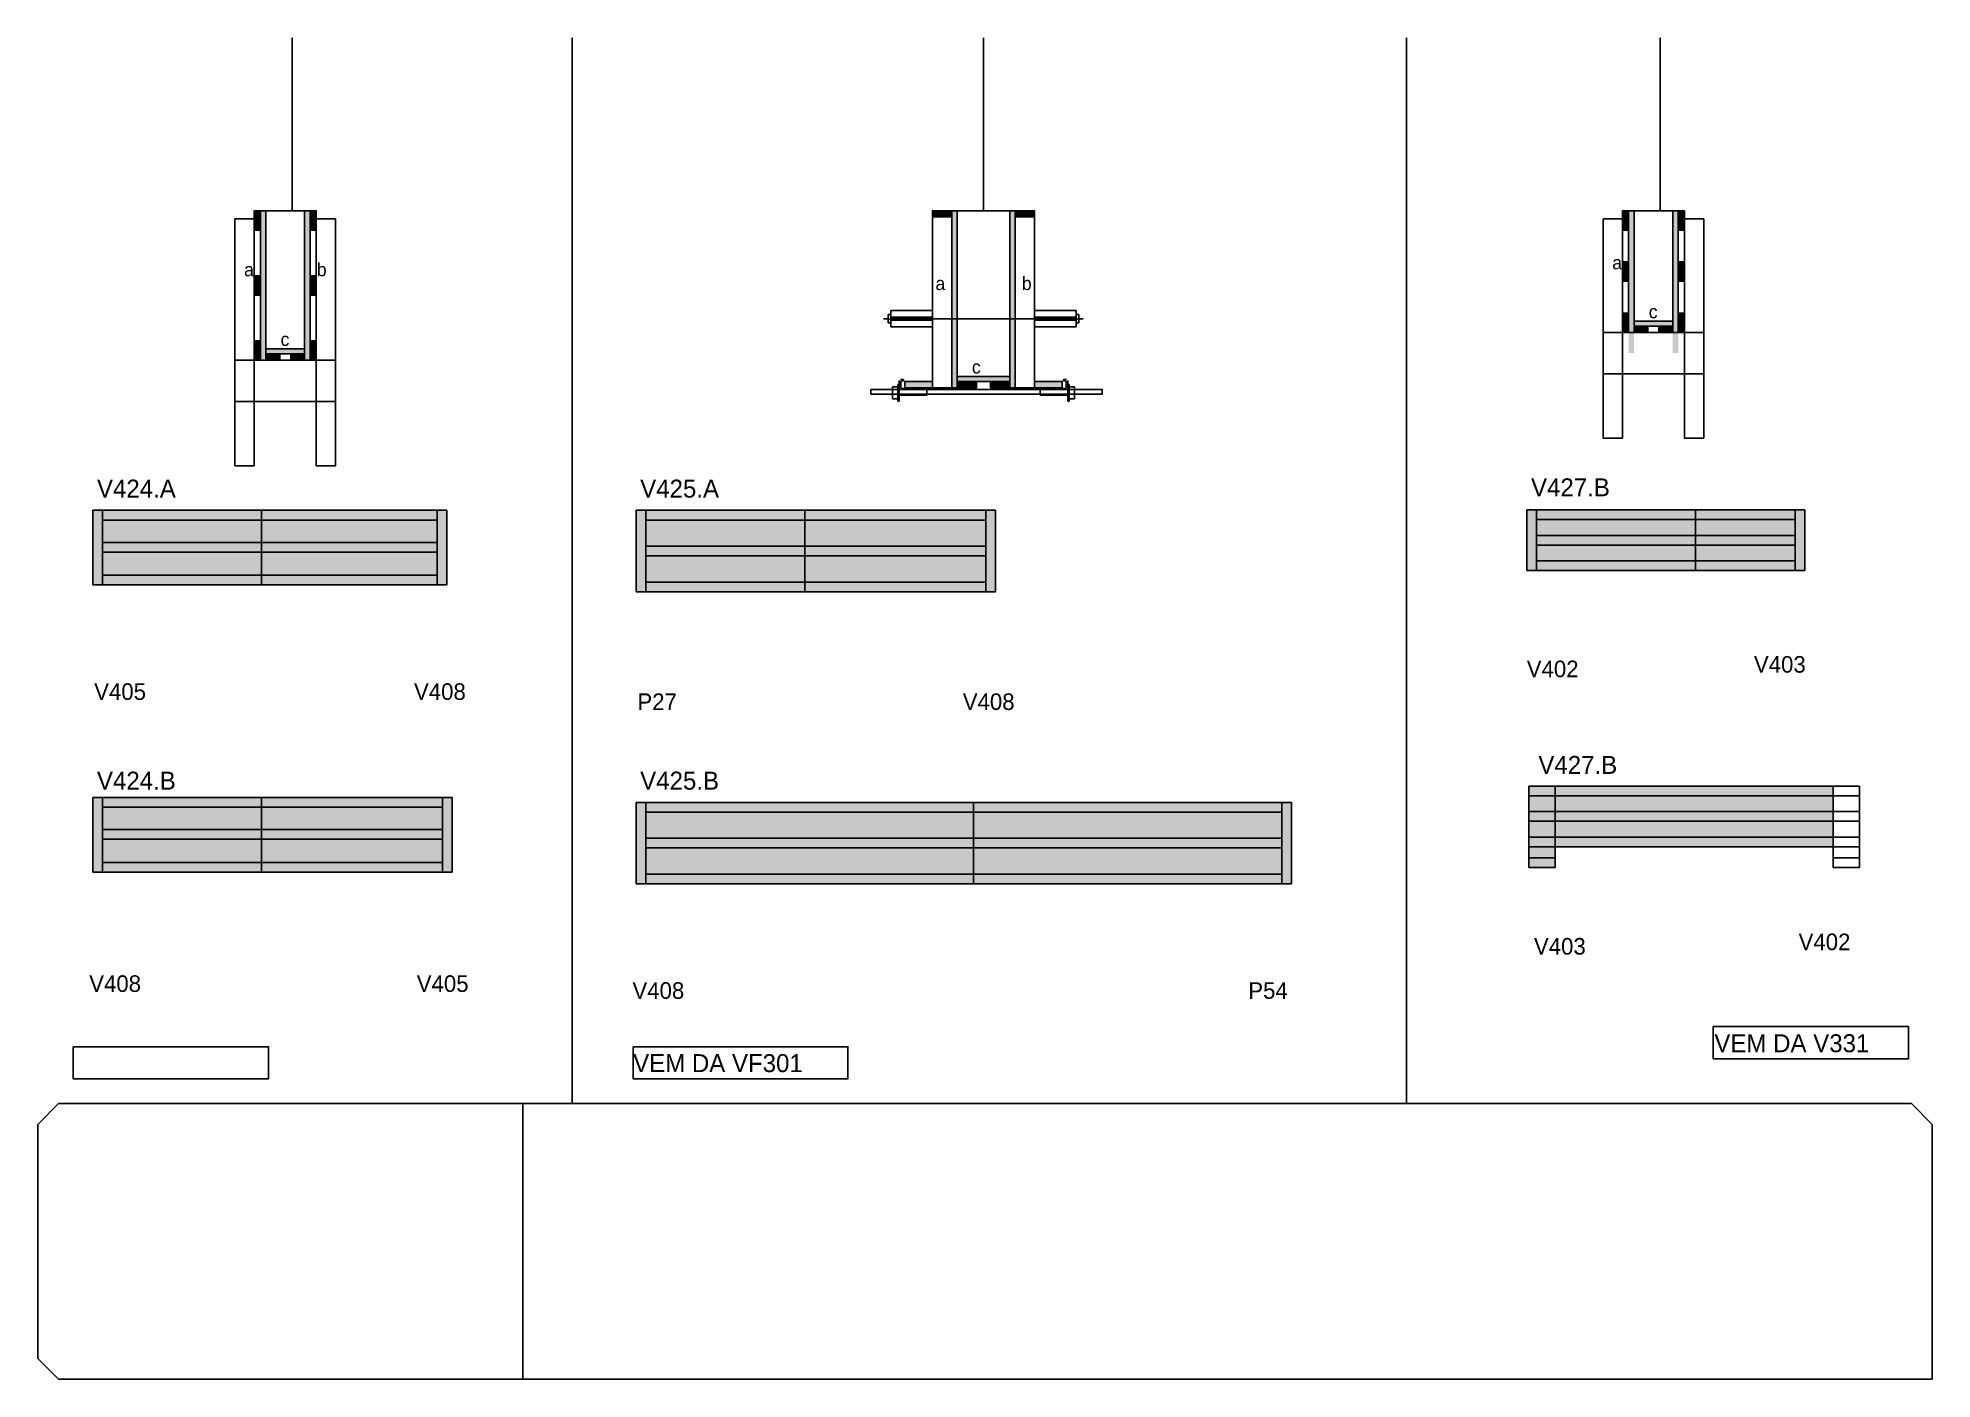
# Model space of a CAD drawing. Header units: metres. Extents: x 7936 to 9306, y 1444 to 2414.
import ezdxf

# ---------------------------------------------------------------- set-up
doc = ezdxf.new("R2010")
doc.units = ezdxf.units.M
for name, color, linetype in [('5', 7, 'Continuous'), ('CONCRETO', 7, 'Continuous'), ('COTA', 7, 'Continuous'), ('detalhes', 7, 'Continuous'), ('Hachura', 7, 'Continuous'), ('Madeira', 7, 'Continuous'), ('Painéis', 7, 'Continuous'), ('presilha', 7, 'Continuous'), ('REAPROVEITAMENTO', 7, 'Continuous'), ('SARR_2.2x7', 7, 'Continuous'), ('SARR_3.5x7', 7, 'Continuous'), ('SCO-___-LAJ', 7, 'Continuous'), ('TENSOR', 7, 'Continuous'), ('Texto Seção', 7, 'Continuous')]:
    doc.layers.add(name, color=color, linetype=linetype)

msp = doc.modelspace()

# ---------------------------------------------------------------- hatches: boundary and pattern name
at = {"layer": 'Hachura'}
h = msp.add_hatch(color=7, dxfattribs=at)
h.dxf.hatch_style = 1
h.paths.add_polyline_path([(8096.9, 2275.3), (8092.5, 2275.3), (8092.5, 2275.3), (8092.5, 2289.3), (8092.5, 2289.3), (8096.9, 2289.3), (8096.9, 2289.3), (8096.9, 2275.3)])
h = msp.add_hatch(color=7, dxfattribs=at)
h.dxf.hatch_style = 1
h.paths.add_polyline_path([(8100.9, 2289.3), (8096.9, 2289.3), (8096.9, 2289.3), (8096.9, 2181.3), (8096.9, 2181.3), (8100.9, 2181.3), (8100.9, 2181.3), (8100.9, 2289.3)])
h = msp.add_hatch(color=7, dxfattribs=at)
h.dxf.hatch_style = 1
h.paths.add_polyline_path([(8132.9, 2289.3), (8128.9, 2289.3), (8128.9, 2289.3), (8128.9, 2181.3), (8128.9, 2181.3), (8132.9, 2181.3), (8132.9, 2181.3), (8132.9, 2289.3)])
h = msp.add_hatch(color=7, dxfattribs=at)
h.dxf.hatch_style = 1
h.paths.add_polyline_path([(8132.9, 2275.3), (8137.3, 2275.3), (8137.3, 2275.3), (8137.3, 2289.3), (8137.3, 2289.3), (8132.9, 2289.3), (8132.9, 2289.3), (8132.9, 2275.3)])
h = msp.add_hatch(color=7, dxfattribs=at)
h.dxf.hatch_style = 1
h.paths.add_polyline_path([(8596.9, 2284.9), (8596.9, 2289.3), (8596.9, 2289.3), (8582.9, 2289.3), (8582.9, 2289.3), (8582.9, 2284.9), (8582.9, 2284.9), (8596.9, 2284.9)])
h = msp.add_hatch(color=7, dxfattribs=at)
h.dxf.hatch_style = 1
h.paths.add_polyline_path([(8600.9, 2289.3), (8596.9, 2289.3), (8596.9, 2289.3), (8596.9, 2161.3), (8596.9, 2161.3), (8600.9, 2161.3), (8600.9, 2161.3), (8600.9, 2289.3)])
h = msp.add_hatch(color=7, dxfattribs=at)
h.dxf.hatch_style = 1
h.paths.add_polyline_path([(8642.9, 2289.3), (8638.9, 2289.3), (8638.9, 2289.3), (8638.9, 2161.3), (8638.9, 2161.3), (8642.9, 2161.3), (8642.9, 2161.3), (8642.9, 2289.3)])
h = msp.add_hatch(color=7, dxfattribs=at)
h.dxf.hatch_style = 1
h.paths.add_polyline_path([(8642.9, 2284.9), (8642.9, 2289.3), (8642.9, 2289.3), (8656.9, 2289.3), (8656.9, 2289.3), (8656.9, 2284.9), (8656.9, 2284.9), (8642.9, 2284.9)])
h = msp.add_hatch(color=7, dxfattribs=at)
h.dxf.hatch_style = 1
h.paths.add_polyline_path([(9086.4, 2275.3), (9082, 2275.3), (9082, 2275.3), (9082, 2289.3), (9082, 2289.3), (9086.4, 2289.3), (9086.4, 2289.3), (9086.4, 2275.3)])
h = msp.add_hatch(color=7, dxfattribs=at)
h.dxf.hatch_style = 1
h.paths.add_polyline_path([(9090.4, 2289.3), (9086.4, 2289.3), (9086.4, 2289.3), (9086.4, 2186.3), (9086.4, 2186.3), (9090.4, 2186.3), (9090.4, 2186.3), (9090.4, 2289.3)])
h = msp.add_hatch(color=7, dxfattribs=at)
h.dxf.hatch_style = 1
h.paths.add_polyline_path([(9122.4, 2289.3), (9118.4, 2289.3), (9118.4, 2289.3), (9118.4, 2186.3), (9118.4, 2186.3), (9122.4, 2186.3), (9122.4, 2186.3), (9122.4, 2289.3)])
h = msp.add_hatch(color=7, dxfattribs=at)
h.dxf.hatch_style = 1
h.paths.add_polyline_path([(9122.4, 2275.3), (9126.8, 2275.3), (9126.8, 2275.3), (9126.8, 2289.3), (9126.8, 2289.3), (9122.4, 2289.3), (9122.4, 2289.3), (9122.4, 2275.3)])
h = msp.add_hatch(color=7, dxfattribs=at)
h.dxf.hatch_style = 1
h.paths.add_polyline_path([(9086.4, 2238.3), (9082, 2238.3), (9082, 2238.3), (9082, 2252.3), (9082, 2252.3), (9086.4, 2252.3), (9086.4, 2252.3), (9086.4, 2238.3)])
h = msp.add_hatch(color=7, dxfattribs=at)
h.dxf.hatch_style = 1
h.paths.add_polyline_path([(9122.4, 2238.3), (9126.8, 2238.3), (9126.8, 2238.3), (9126.8, 2252.3), (9126.8, 2252.3), (9122.4, 2252.3), (9122.4, 2252.3), (9122.4, 2238.3)])
h = msp.add_hatch(color=7, dxfattribs=at)
h.dxf.hatch_style = 1
h.paths.add_polyline_path([(8096.9, 2228.3), (8092.5, 2228.3), (8092.5, 2228.3), (8092.5, 2242.3), (8092.5, 2242.3), (8096.9, 2242.3), (8096.9, 2242.3), (8096.9, 2228.3)])
h = msp.add_hatch(color=7, dxfattribs=at)
h.dxf.hatch_style = 1
h.paths.add_polyline_path([(8132.9, 2228.3), (8137.3, 2228.3), (8137.3, 2228.3), (8137.3, 2242.3), (8137.3, 2242.3), (8132.9, 2242.3), (8132.9, 2242.3), (8132.9, 2228.3)])
h = msp.add_hatch(color=7, dxfattribs=at)
h.dxf.hatch_style = 1
h.paths.add_polyline_path([(9086.4, 2201.3), (9082, 2201.3), (9082, 2201.3), (9082, 2215.3), (9082, 2215.3), (9086.4, 2215.3), (9086.4, 2215.3), (9086.4, 2201.3)])
h = msp.add_hatch(color=7, dxfattribs=at)
h.dxf.hatch_style = 1
h.paths.add_polyline_path([(9118.4, 2205.7), (9118.4, 2209.3), (9118.4, 2209.3), (9090.4, 2209.3), (9090.4, 2209.3), (9090.4, 2205.7), (9090.4, 2205.7), (9118.4, 2205.7)])
h = msp.add_hatch(color=7, dxfattribs=at)
h.dxf.hatch_style = 1
h.paths.add_polyline_path([(9122.4, 2201.3), (9126.8, 2201.3), (9126.8, 2201.3), (9126.8, 2215.3), (9126.8, 2215.3), (9122.4, 2215.3), (9122.4, 2215.3), (9122.4, 2201.3)])
h = msp.add_hatch(color=7, dxfattribs=at)
h.dxf.hatch_style = 1
h.paths.add_polyline_path([(8096.9, 2181.3), (8092.5, 2181.3), (8092.5, 2181.3), (8092.5, 2195.3), (8092.5, 2195.3), (8096.9, 2195.3), (8096.9, 2195.3), (8096.9, 2181.3)])
h = msp.add_hatch(color=7, dxfattribs=at)
h.dxf.hatch_style = 1
h.paths.add_polyline_path([(8132.9, 2181.3), (8137.3, 2181.3), (8137.3, 2181.3), (8137.3, 2195.3), (8137.3, 2195.3), (8132.9, 2195.3), (8132.9, 2195.3), (8132.9, 2181.3)])
h = msp.add_hatch(color=7, dxfattribs=at)
h.dxf.hatch_style = 1
h.paths.add_polyline_path([(9090.4, 2201.3), (9090.4, 2205.7), (9090.4, 2205.7), (9100.4, 2205.7), (9100.4, 2205.7), (9100.4, 2201.3), (9100.4, 2201.3), (9090.4, 2201.3)])
h = msp.add_hatch(color=7, dxfattribs=at)
h.dxf.hatch_style = 1
h.paths.add_polyline_path([(9118.4, 2201.3), (9118.4, 2205.7), (9118.4, 2205.7), (9108.4, 2205.7), (9108.4, 2205.7), (9108.4, 2201.3), (9108.4, 2201.3), (9118.4, 2201.3)])
h = msp.add_hatch(color=7, dxfattribs=at)
h.dxf.hatch_style = 1
h.paths.add_polyline_path([(8128.9, 2185.7), (8128.9, 2189.3), (8128.9, 2189.3), (8100.9, 2189.3), (8100.9, 2189.3), (8100.9, 2185.7), (8100.9, 2185.7), (8128.9, 2185.7)])
h = msp.add_hatch(color=7, dxfattribs=at)
h.dxf.hatch_style = 1
h.paths.add_polyline_path([(8100.9, 2181.3), (8100.9, 2185.7), (8100.9, 2185.7), (8110.9, 2185.7), (8110.9, 2185.7), (8110.9, 2181.3), (8110.9, 2181.3), (8100.9, 2181.3)])
h = msp.add_hatch(color=7, dxfattribs=at)
h.dxf.hatch_style = 1
h.paths.add_polyline_path([(8128.9, 2181.3), (8128.9, 2185.7), (8128.9, 2185.7), (8118.9, 2185.7), (8118.9, 2185.7), (8118.9, 2181.3), (8118.9, 2181.3), (8128.9, 2181.3)])
h = msp.add_hatch(color=7, dxfattribs=at)
h.dxf.hatch_style = 1
h.paths.add_polyline_path([(8562.9, 2161.3), (8562.9, 2165.7), (8562.9, 2165.7), (8582.9, 2165.7), (8582.9, 2165.7), (8582.9, 2161.3), (8582.9, 2161.3), (8562.9, 2161.3)])
h = msp.add_hatch(color=7, dxfattribs=at)
h.dxf.hatch_style = 1
h.paths.add_polyline_path([(8638.9, 2165.7), (8638.9, 2169.3), (8638.9, 2169.3), (8600.9, 2169.3), (8600.9, 2169.3), (8600.9, 2165.7), (8600.9, 2165.7), (8638.9, 2165.7)])
h = msp.add_hatch(color=7, dxfattribs=at)
h.dxf.hatch_style = 1
h.paths.add_polyline_path([(8600.9, 2161.3), (8600.9, 2165.7), (8600.9, 2165.7), (8614.9, 2165.7), (8614.9, 2165.7), (8614.9, 2161.3), (8614.9, 2161.3), (8600.9, 2161.3)])
h = msp.add_hatch(color=7, dxfattribs=at)
h.dxf.hatch_style = 1
h.paths.add_polyline_path([(8638.9, 2161.3), (8638.9, 2165.7), (8638.9, 2165.7), (8624.9, 2165.7), (8624.9, 2165.7), (8624.9, 2161.3), (8624.9, 2161.3), (8638.9, 2161.3)])
h = msp.add_hatch(color=7, dxfattribs=at)
h.dxf.hatch_style = 1
h.paths.add_polyline_path([(8676.9, 2161.3), (8676.9, 2165.7), (8676.9, 2165.7), (8656.9, 2165.7), (8656.9, 2165.7), (8656.9, 2161.3), (8656.9, 2161.3), (8676.9, 2161.3)])
at = {"layer": 'REAPROVEITAMENTO'}
h = msp.add_hatch(color=7, dxfattribs=at)
h.dxf.hatch_style = 1
h.paths.add_polyline_path([(8231.7, 2018.6), (8231.7, 2072.6), (8231.7, 2072.6), (7975.7, 2072.6), (7975.7, 2072.6), (7975.7, 2018.6), (7975.7, 2018.6), (8231.7, 2018.6), (8231.7, 2018.6)])
h = msp.add_hatch(color=7, dxfattribs=at)
h.dxf.hatch_style = 1
h.paths.add_polyline_path([(8628.6, 2013.6), (8628.6, 2072.6), (8628.6, 2072.6), (8368.6, 2072.6), (8368.6, 2072.6), (8368.6, 2013.6), (8368.6, 2013.6), (8628.6, 2013.6)])
h = msp.add_hatch(color=7, dxfattribs=at)
h.dxf.hatch_style = 1
h.paths.add_polyline_path([(9213.9, 2029), (9213.9, 2073), (9213.9, 2073), (9012.9, 2073), (9012.9, 2073), (9012.9, 2029), (9012.9, 2029), (9213.9, 2029)])
h = msp.add_hatch(color=7, dxfattribs=at)
h.dxf.hatch_style = 1
h.paths.add_polyline_path([(8235.7, 1810.9), (8235.7, 1864.9), (8235.7, 1864.9), (7975.7, 1864.9), (7975.7, 1864.9), (7975.7, 1810.9), (7975.7, 1810.9), (8235.7, 1810.9), (8235.7, 1810.9)])
h = msp.add_hatch(color=7, dxfattribs=at)
h.dxf.hatch_style = 1
h.paths.add_polyline_path([(9033.4, 1814.2), (9033.4, 1829.2), (9033.4, 1829.2), (9234.4, 1829.2), (9234.4, 1829.2), (9234.4, 1873.2), (9234.4, 1873.2), (9014.4, 1873.2), (9014.4, 1873.2), (9014.4, 1814.2), (9014.4, 1814.2), (9033.4, 1814.2)])
h = msp.add_hatch(color=7, dxfattribs=at)
h.dxf.hatch_style = 1
h.paths.add_polyline_path([(8612.6, 1802.4), (8612.6, 1861.4), (8612.6, 1861.4), (8368.6, 1861.4), (8368.6, 1861.4), (8368.6, 1802.4), (8368.6, 1802.4), (8612.6, 1802.4)])
h = msp.add_hatch(color=7, dxfattribs=at)
h.dxf.hatch_style = 1
h.paths.add_polyline_path([(8842.6, 1802.4), (8842.6, 1861.4), (8842.6, 1861.4), (8612.6, 1861.4), (8612.6, 1861.4), (8612.6, 1802.4), (8612.6, 1802.4), (8842.6, 1802.4)])

# ---------------------------------------------------------------- linework, layer by layer
at = {"color": 7, "lineweight": 25}
for p, q in [((8550.9, 2214.2), (8550.9, 2208.2)), ((8550.9, 2214.2), (8552.9, 2214.2)), ((8552.9, 2208.2), (8550.9, 2208.2)), ((8552.9, 2217.2), (8552.9, 2205.2)), ((8552.9, 2217.2), (8582.9, 2217.2)), ((8582.9, 2212.2), (8552.9, 2212.2)), ((8582.9, 2210.2), (8552.9, 2210.2)), ((8686.9, 2217.2), (8656.9, 2217.2)), ((8656.9, 2212.2), (8686.9, 2212.2)), ((8656.9, 2210.2), (8686.9, 2210.2)), ((8686.9, 2217.2), (8686.9, 2205.2)), ((8686.9, 2214.2), (8688.9, 2214.2)), ((8686.9, 2208.2), (8688.9, 2208.2)), ((8688.9, 2214.2), (8688.9, 2208.2)), ((8552.9, 2205.2), (8582.9, 2205.2)), ((8686.9, 2205.2), (8656.9, 2205.2)), ((8286.6, 1444.3), (8286.6, 1643.5))]:
    msp.add_line(p, q, dxfattribs=at)
msp.add_lwpolyline([(9306, 1444.3), (9306, 1628.5), (9291, 1643.5), (7951, 1643.5), (7936, 1628.5), (7936, 1459.3), (7951, 1444.3), (9306, 1444.3)], dxfattribs=at)
at = {"layer": 'CONCRETO', "color": 7, "lineweight": 25}
for points in [[(8100.9, 2289.3), (8100.9, 2289.3), (8128.9, 2289.3), (8128.9, 2261.3), (8128.9, 2261.3), (8128.9, 2189.3), (8100.9, 2189.3), (8100.9, 2289.3)], [(8600.9, 2289.3), (8600.9, 2289.3), (8638.9, 2289.3), (8638.9, 2261.3), (8638.9, 2261.3), (8638.9, 2169.3), (8600.9, 2169.3), (8600.9, 2289.3)], [(9090.4, 2289.3), (9090.4, 2289.3), (9118.4, 2289.3), (9118.4, 2261.3), (9118.4, 2261.3), (9118.4, 2209.3), (9090.4, 2209.3), (9090.4, 2289.3)]]:
    msp.add_lwpolyline(points, close=True, dxfattribs=at)
at = {"layer": 'COTA', "color": 7, "lineweight": 25}
for p, q in [((8322.3, 2414.3), (8322.3, 1643.5)), ((8925.9, 2414.3), (8925.9, 1643.5))]:
    msp.add_line(p, q, dxfattribs=at)
at = {"layer": 'Defpoints', "color": 7, "lineweight": 25}
for p, q in [((8119.9, 2289.3), (8119.9, 2414.3)), ((8619.9, 2289.3), (8619.9, 2414.3)), ((9109.4, 2289.3), (9109.4, 2414.3))]:
    msp.add_line(p, q, dxfattribs=at)
at = {"layer": 'Madeira', "color": 7, "lineweight": 25}
for points in [[(8096.9, 2275.3), (8092.5, 2275.3), (8092.5, 2289.3), (8096.9, 2289.3)], [(8132.9, 2275.3), (8137.3, 2275.3), (8137.3, 2289.3), (8132.9, 2289.3)], [(8596.9, 2284.9), (8596.9, 2289.3), (8582.9, 2289.3), (8582.9, 2284.9)], [(8596.9, 2289.3), (8582.9, 2289.3), (8582.9, 2161.3), (8596.9, 2161.3)], [(8642.9, 2284.9), (8642.9, 2289.3), (8656.9, 2289.3), (8656.9, 2284.9)], [(8642.9, 2289.3), (8656.9, 2289.3), (8656.9, 2161.3), (8642.9, 2161.3)], [(9086.4, 2275.3), (9082, 2275.3), (9082, 2289.3), (9086.4, 2289.3)], [(9122.4, 2275.3), (9126.8, 2275.3), (9126.8, 2289.3), (9122.4, 2289.3)], [(9086.4, 2238.3), (9082, 2238.3), (9082, 2252.3), (9086.4, 2252.3)], [(9122.4, 2238.3), (9126.8, 2238.3), (9126.8, 2252.3), (9122.4, 2252.3)], [(8096.9, 2228.3), (8092.5, 2228.3), (8092.5, 2242.3), (8096.9, 2242.3)], [(8132.9, 2228.3), (8137.3, 2228.3), (8137.3, 2242.3), (8132.9, 2242.3)], [(9086.4, 2201.3), (9082, 2201.3), (9082, 2215.3), (9086.4, 2215.3)], [(9122.4, 2201.3), (9126.8, 2201.3), (9126.8, 2215.3), (9122.4, 2215.3)], [(8096.9, 2181.3), (8092.5, 2181.3), (8092.5, 2195.3), (8096.9, 2195.3)], [(8132.9, 2181.3), (8137.3, 2181.3), (8137.3, 2195.3), (8132.9, 2195.3)], [(9090.4, 2201.3), (9090.4, 2205.7), (9100.4, 2205.7), (9100.4, 2201.3)], [(9118.4, 2201.3), (9118.4, 2205.7), (9108.4, 2205.7), (9108.4, 2201.3)], [(8100.9, 2181.3), (8100.9, 2185.7), (8110.9, 2185.7), (8110.9, 2181.3)], [(8128.9, 2181.3), (8128.9, 2185.7), (8118.9, 2185.7), (8118.9, 2181.3)], [(8562.9, 2161.3), (8562.9, 2165.7), (8582.9, 2165.7), (8582.9, 2161.3)], [(8600.9, 2161.3), (8600.9, 2165.7), (8614.9, 2165.7), (8614.9, 2161.3)], [(8638.9, 2161.3), (8638.9, 2165.7), (8624.9, 2165.7), (8624.9, 2161.3)], [(8676.9, 2161.3), (8676.9, 2165.7), (8656.9, 2165.7), (8656.9, 2161.3)]]:
    msp.add_lwpolyline(points, close=True, dxfattribs=at)
at = {"layer": 'Painéis', "color": 7, "lineweight": 25}
for p, q in [((7975.7, 2072.6), (8231.7, 2072.6)), ((7975.7, 2018.6), (7975.7, 2072.6)), ((8097.7, 2018.6), (8097.7, 2072.6)), ((8231.7, 2018.6), (8231.7, 2072.6)), ((8368.6, 2072.6), (8628.6, 2072.6)), ((8368.6, 2013.6), (8368.6, 2072.6)), ((8490.6, 2013.6), (8490.6, 2072.6)), ((8628.6, 2013.6), (8628.6, 2072.6)), ((9012.9, 2073), (9213.9, 2073)), ((9012.9, 2029), (9012.9, 2073)), ((9134.9, 2029), (9134.9, 2073)), ((9213.9, 2029), (9213.9, 2073)), ((9012.9, 2029), (9213.9, 2029)), ((7975.7, 2018.6), (8231.7, 2018.6)), ((8368.6, 2013.6), (8628.6, 2013.6)), ((7975.7, 1864.9), (8235.7, 1864.9)), ((7975.7, 1810.9), (7975.7, 1864.9)), ((8097.7, 1810.9), (8097.7, 1864.9)), ((8235.7, 1810.9), (8235.7, 1864.9)), ((9014.4, 1873.2), (9253.4, 1873.2)), ((9014.4, 1814.2), (9014.4, 1873.2)), ((9033.4, 1814.2), (9033.4, 1873.2)), ((9234.4, 1814.2), (9234.4, 1873.2)), ((9253.4, 1814.2), (9253.4, 1873.2)), ((8368.6, 1861.4), (8842.6, 1861.4)), ((8368.6, 1802.4), (8368.6, 1861.4)), ((8612.6, 1802.4), (8612.6, 1861.4)), ((8842.6, 1802.4), (8842.6, 1861.4)), ((9033.4, 1829.2), (9234.4, 1829.2)), ((7975.7, 1810.9), (8235.7, 1810.9)), ((9014.4, 1814.2), (9033.4, 1814.2)), ((9253.4, 1814.2), (9234.4, 1814.2)), ((8368.6, 1802.4), (8842.6, 1802.4))]:
    msp.add_line(p, q, dxfattribs=at)
for points in [[(8096.9, 2289.3), (8100.9, 2289.3), (8100.9, 2181.3), (8096.9, 2181.3)], [(8132.9, 2289.3), (8128.9, 2289.3), (8128.9, 2181.3), (8132.9, 2181.3)], [(8596.9, 2289.3), (8600.9, 2289.3), (8600.9, 2161.3), (8596.9, 2161.3)], [(8642.9, 2289.3), (8638.9, 2289.3), (8638.9, 2161.3), (8642.9, 2161.3)], [(9086.4, 2289.3), (9090.4, 2289.3), (9090.4, 2201.3), (9086.4, 2201.3)], [(9122.4, 2289.3), (9118.4, 2289.3), (9118.4, 2201.3), (9122.4, 2201.3)], [(9118.4, 2205.7), (9118.4, 2209.3), (9090.4, 2209.3), (9090.4, 2205.7)], [(8128.9, 2185.7), (8128.9, 2189.3), (8100.9, 2189.3), (8100.9, 2185.7)], [(8638.9, 2165.7), (8638.9, 2169.3), (8600.9, 2169.3), (8600.9, 2165.7)]]:
    msp.add_lwpolyline(points, close=True, dxfattribs=at)
at = {"layer": 'presilha', "color": 7, "lineweight": 25}
for p, q in [((8559, 2160.4), (8559, 2166.6)), ((8562, 2167.3), (8559.8, 2167.3)), ((8560, 2161), (8560, 2165.9)), ((8562, 2166.3), (8560.4, 2166.3)), ((8562, 2167.3), (8562, 2166.3)), ((8677.8, 2167.3), (8677.8, 2166.3)), ((8677.8, 2167.3), (8680, 2167.3)), ((8677.8, 2166.3), (8679.4, 2166.3)), ((8679.8, 2161), (8679.8, 2165.9)), ((8680.8, 2160.4), (8680.8, 2166.6)), ((8554, 2162), (8558, 2162)), ((8554, 2162), (8554, 2153.3)), ((8558, 2153.3), (8554, 2153.3)), ((8558, 2163.6), (8559, 2163.6)), ((8558, 2151.6), (8558, 2163.6)), ((8558, 2162), (8558, 2153.3)), ((8559, 2151.6), (8558, 2151.6)), ((8559, 2163.6), (8559, 2151.6)), ((8579, 2156), (8559, 2156)), ((8579, 2160.6), (8560.4, 2160.6)), ((8579, 2160.6), (8579, 2156)), ((8660.8, 2160.6), (8660.8, 2156)), ((8660.8, 2160.6), (8679.4, 2160.6)), ((8660.8, 2156), (8680.8, 2156)), ((8681.8, 2163.6), (8680.8, 2163.6)), ((8680.8, 2163.6), (8680.8, 2151.6)), ((8680.8, 2151.6), (8681.8, 2151.6)), ((8681.8, 2151.6), (8681.8, 2163.6)), ((8685.8, 2162), (8681.8, 2162)), ((8681.8, 2162), (8681.8, 2153.3)), ((8681.8, 2153.3), (8685.8, 2153.3)), ((8685.8, 2162), (8685.8, 2153.3))]:
    msp.add_line(p, q, dxfattribs=at)
at = {"layer": 'SARR_2.2x7', "color": 7, "lineweight": 25}
for p, q in [((7982.7, 2018.6), (7982.7, 2072.6)), ((8224.7, 2018.6), (8224.7, 2072.6)), ((8375.6, 2013.6), (8375.6, 2072.6)), ((8621.6, 2013.6), (8621.6, 2072.6)), ((9019.9, 2029), (9019.9, 2073)), ((9207, 2029), (9207, 2073)), ((7982.7, 2065.6), (8097.7, 2065.6)), ((8097.7, 2065.6), (8224.7, 2065.6)), ((8375.6, 2065.6), (8490.6, 2065.6)), ((8490.6, 2065.6), (8621.6, 2065.6)), ((9019.9, 2066), (9134.9, 2066)), ((9134.9, 2066), (9207, 2066)), ((7982.7, 2049.4), (8097.7, 2049.4)), ((7982.7, 2042.4), (8097.7, 2042.4)), ((8097.7, 2049.4), (8224.7, 2049.4)), ((8097.7, 2042.4), (8224.7, 2042.4)), ((8375.6, 2046.8), (8490.6, 2046.8)), ((8490.6, 2046.8), (8621.6, 2046.8)), ((9019.9, 2054.5), (9134.9, 2054.5)), ((9019.9, 2047.5), (9134.9, 2047.5)), ((9134.9, 2054.5), (9207, 2054.5)), ((9134.9, 2047.5), (9207, 2047.5)), ((8375.6, 2039.8), (8490.6, 2039.8)), ((8490.6, 2039.8), (8621.6, 2039.8)), ((9019.9, 2036), (9134.9, 2036)), ((9134.9, 2036), (9207, 2036)), ((7982.7, 2025.6), (8097.7, 2025.6)), ((8097.7, 2025.6), (8224.7, 2025.6)), ((8375.6, 2020.6), (8490.6, 2020.6)), ((8490.6, 2020.6), (8621.6, 2020.6)), ((7982.7, 1810.9), (7982.7, 1864.9)), ((8228.7, 1810.9), (8228.7, 1864.9)), ((9014.4, 1866.2), (9253.4, 1866.2)), ((7982.7, 1857.9), (8097.7, 1857.9)), ((8097.7, 1857.9), (8228.7, 1857.9)), ((8375.6, 1802.4), (8375.6, 1861.4)), ((8375.6, 1854.4), (8612.6, 1854.4)), ((8612.6, 1854.4), (8835.6, 1854.4)), ((8835.6, 1802.4), (8835.6, 1861.4)), ((9014.4, 1854.7), (9253.4, 1854.7)), ((7982.7, 1841.7), (8097.7, 1841.7)), ((8097.7, 1841.7), (8228.7, 1841.7)), ((9014.4, 1847.7), (9253.4, 1847.7)), ((9014.4, 1836.2), (9253.4, 1836.2)), ((7982.7, 1834.7), (8097.7, 1834.7)), ((8097.7, 1834.7), (8228.7, 1834.7)), ((8375.6, 1835.6), (8612.6, 1835.6)), ((8375.6, 1828.6), (8612.6, 1828.6)), ((8612.6, 1835.6), (8835.6, 1835.6)), ((8612.6, 1828.6), (8835.6, 1828.6)), ((9014.4, 1829.2), (9033.4, 1829.2)), ((9253.4, 1829.2), (9234.4, 1829.2)), ((7982.7, 1817.9), (8097.7, 1817.9)), ((8097.7, 1817.9), (8228.7, 1817.9)), ((8375.6, 1809.4), (8612.6, 1809.4)), ((8612.6, 1809.4), (8835.6, 1809.4)), ((9014.4, 1821.2), (9033.4, 1821.2)), ((9253.4, 1821.2), (9234.4, 1821.2))]:
    msp.add_line(p, q, dxfattribs=at)
at = {"layer": 'SARR_3.5x7', "color": 7, "lineweight": 25}
for points in [[(8078.5, 2283.3), (8092.5, 2283.3), (8092.5, 2104.8), (8078.5, 2104.8)], [(8151.3, 2283.3), (8137.3, 2283.3), (8137.3, 2104.8), (8151.3, 2104.8)], [(9068, 2283.3), (9082, 2283.3), (9082, 2124.8), (9068, 2124.8)], [(9140.8, 2283.3), (9126.8, 2283.3), (9126.8, 2124.8), (9140.8, 2124.8)], [(9068, 2201.3), (9140.8, 2201.3), (9140.8, 2171.2), (9068, 2171.2)], [(8078.5, 2181.3), (8151.3, 2181.3), (8151.3, 2151.2), (8078.5, 2151.2)]]:
    msp.add_lwpolyline(points, close=True, dxfattribs=at)
at = {"layer": 'SCO-___-LAJ', "color": 7, "lineweight": 25}
msp.add_lwpolyline([(8538.5, 2159.9), (8705.8, 2159.9), (8705.8, 2156.7), (8538.5, 2156.7)], close=True, dxfattribs=at)
at = {"layer": 'TENSOR', "color": 7, "lineweight": 25}
msp.add_line((8691.9, 2211.2), (8547.6, 2211.2), dxfattribs=at)
at = {"layer": 'Texto Seção', "color": 7, "lineweight": 25}
for points in [[(9147.6, 1699.2), (9289, 1699.2), (9289, 1676), (9147.6, 1676)], [(7961.4, 1684.7), (8102.8, 1684.7), (8102.8, 1661.5), (7961.4, 1661.5)], [(8366.5, 1684.7), (8521.8, 1684.7), (8521.8, 1661.5), (8366.5, 1661.5)]]:
    msp.add_lwpolyline(points, close=True, dxfattribs=at)

# ---------------------------------------------------------------- texts
at = {"layer": '5', "color": 7, "lineweight": 25}
for s, p in [('V402', (9012.8, 1951.9)), ('V403', (9177.1, 1955.2)), ('V405', (7976.7, 1935.5)), ('V408', (8208, 1935.5)), ('P27', (8369.6, 1928.2)), ('V408', (8604.9, 1928.2)), ('V403', (9018, 1751.3)), ('V402', (9209.4, 1754.5)), ('V408', (7973.1, 1724.3)), ('V405', (8210, 1724.3)), ('V408', (8366, 1719.3)), ('P54', (8811.4, 1719.3))]:
    msp.add_text(s, height=12, dxfattribs=at).set_placement(p)
at = {"layer": 'detalhes', "color": 7, "lineweight": 25}
for s, p in [('a', (8085.1, 2241.9)), ('b', (8137.7, 2241.9)), ('a', (9074.6, 2246.9)), ('a', (8585.1, 2231.9)), ('b', (8647.6, 2231.9)), ('c', (9101, 2211.5)), ('c', (8111.5, 2191.5)), ('c', (8611.5, 2171.5))]:
    msp.add_text(s, height=9.6, dxfattribs=at).set_placement(p)
at = {"layer": 'Texto Seção', "color": 7, "lineweight": 25}
for s, p in [('V424.A', (7978.7, 2081.8)), ('V425.A', (8371.6, 2081.8)), ('V427.B', (9015.9, 2082.7)), ('V427.B', (9021.2, 1882)), ('V424.B', (7978.7, 1870.6)), ('V425.B', (8371.6, 1870.6)), ('VEM DA V331', (9148.5, 1680.7)), ('VEM DA VF301', (8366.5, 1666.3))]:
    msp.add_text(s, height=13, dxfattribs=at).set_placement(p)

doc.saveas('drawing.dxf')
